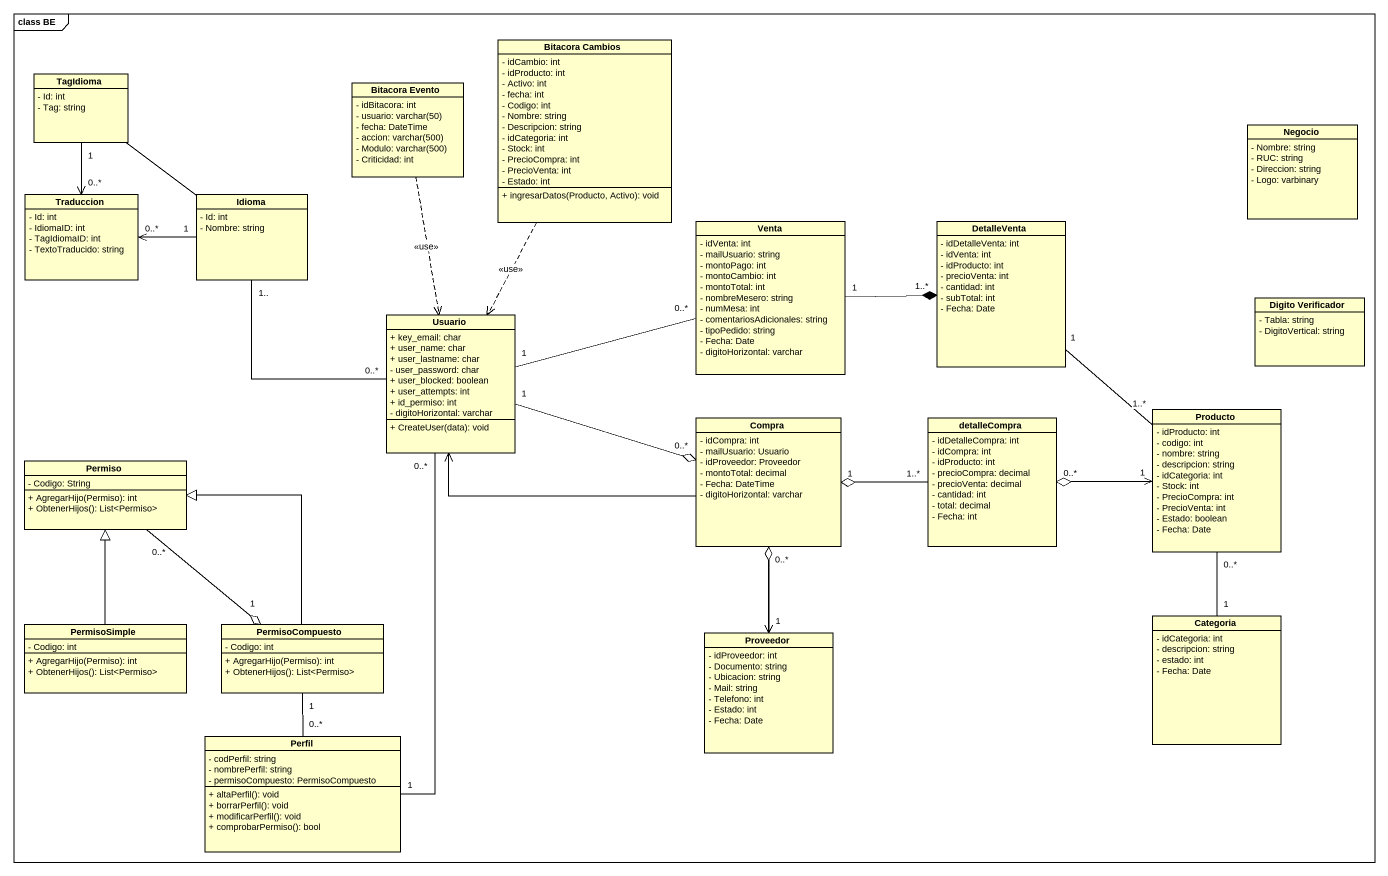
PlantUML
@startuml
mainframe class BE
hide circle
hide empty members
skinparam classAttributeIconSize 0
class "Bitacora Cambios" as Bitacora_Cambios {
  - idCambio: int
  - idProducto: int
  - Activo: int
  - fecha: int
  - Codigo: int
  - Nombre: string
  - Descripcion: string
  - idCategoria: int
  - Stock: int
  - PrecioCompra: int
  - PrecioVenta: int
  - Estado: int
  + ingresarDatos(Producto, Activo): void
}
class TagIdioma {
  - Id: int
  - Tag: string
}
class "Bitacora Evento" as Bitacora_Evento {
  - idBitacora: int
  {field} - usuario: varchar(50)
  - fecha: DateTime
  {field} - accion: varchar(500)
  {field} - Modulo: varchar(500)
  - Criticidad: int
}
class Negocio {
  - Nombre: string
  - RUC: string
  - Direccion: string
  - Logo: varbinary
}
class Traduccion {
  - Id: int
  - IdiomaID: int
  - TagIdiomaID: int
  - TextoTraducido: string
}
class Idioma {
  - Id: int
  - Nombre: string
}
class Venta {
  - idVenta: int
  - mailUsuario: string
  - montoPago: int
  - montoCambio: int
  - montoTotal: int
  - nombreMesero: string
  - numMesa: int
  - comentariosAdicionales: string
  - tipoPedido: string
  - Fecha: Date
  - digitoHorizontal: varchar
}
class DetalleVenta {
  - idDetalleVenta: int
  - idVenta: int
  - idProducto: int
  - precioVenta: int
  - cantidad: int
  - subTotal: int
  - Fecha: Date
}
class Usuario {
  + key_email: char
  + user_name: char
  + user_lastname: char
  - user_password: char
  + user_blocked: boolean
  + user_attempts: int
  + id_permiso: int
  - digitoHorizontal: varchar
  + CreateUser(data): void
}
class "Digito Verificador" as Digito_Verificador {
  - Tabla: string
  - DigitoVertical: string
}
class Compra {
  - idCompra: int
  - mailUsuario: Usuario
  - idProveedor: Proveedor
  - montoTotal: decimal
  - Fecha: DateTime
  - digitoHorizontal: varchar
}
class detalleCompra {
  - idDetalleCompra: int
  - idCompra: int
  - idProducto: int
  - precioCompra: decimal
  - precioVenta: decimal
  - cantidad: int
  - total: decimal
  - Fecha: int
}
class Producto {
  - idProducto: int
  - codigo: int
  - nombre: string
  - descripcion: string
  - idCategoria: int
  - Stock: int
  - PrecioCompra: int
  - PrecioVenta: int
  - Estado: boolean
  - Fecha: Date
}
class Permiso {
  - Codigo: String
  + AgregarHijo(Permiso): int
  + ObtenerHijos(): List<Permiso>
}
class PermisoSimple {
  - Codigo: int
  + AgregarHijo(Permiso): int
  + ObtenerHijos(): List<Permiso>
}
class PermisoCompuesto {
  - Codigo: int
  + AgregarHijo(Permiso): int
  + ObtenerHijos(): List<Permiso>
}
class Categoria {
  - idCategoria: int
  - descripcion: string
  - estado: int
  - Fecha: Date
}
class Proveedor {
  - idProveedor: int
  - Documento: string
  - Ubicacion: string
  - Mail: string
  - Telefono: int
  - Estado: int
  - Fecha: Date
}
class Perfil {
  - codPerfil: string
  - nombrePerfil: string
  - permisoCompuesto: PermisoCompuesto
  + altaPerfil(): void
  + borrarPerfil(): void
  + modificarPerfil(): void
  + comprobarPermiso(): bool
}
Bitacora_Cambios ..> Usuario : <<use>>
TagIdioma "1" --> "0..*" Traduccion
Bitacora_Evento ..> Usuario : <<use>>
Idioma -up- TagIdioma
Idioma "1" -left-> "0..*" Traduccion
Venta "1" -right-* "1..*" DetalleVenta
Usuario "0..*" -up- "1.." Idioma
Usuario "1" -right- "0..*" Venta
Usuario "1" -right-o "0..*" Compra
Compra -left-> Usuario
Compra --> Proveedor
detalleCompra -left-> Compra
detalleCompra "1..*" -left-o "1" Compra
detalleCompra -right-> Producto
Producto "1..*" -up- "1" DetalleVenta
Producto "1" -left-o "0..*" detalleCompra
Producto "0..*" -- "1" Categoria
Permiso "0..*" --o "1" PermisoCompuesto
PermisoSimple -up-|> Permiso
PermisoCompuesto -up-|> Permiso
PermisoCompuesto "1" -- "0..*" Perfil
Proveedor "1" -up-o "0..*" Compra
Perfil "1" -up- "0..*" Usuario
@enduml
